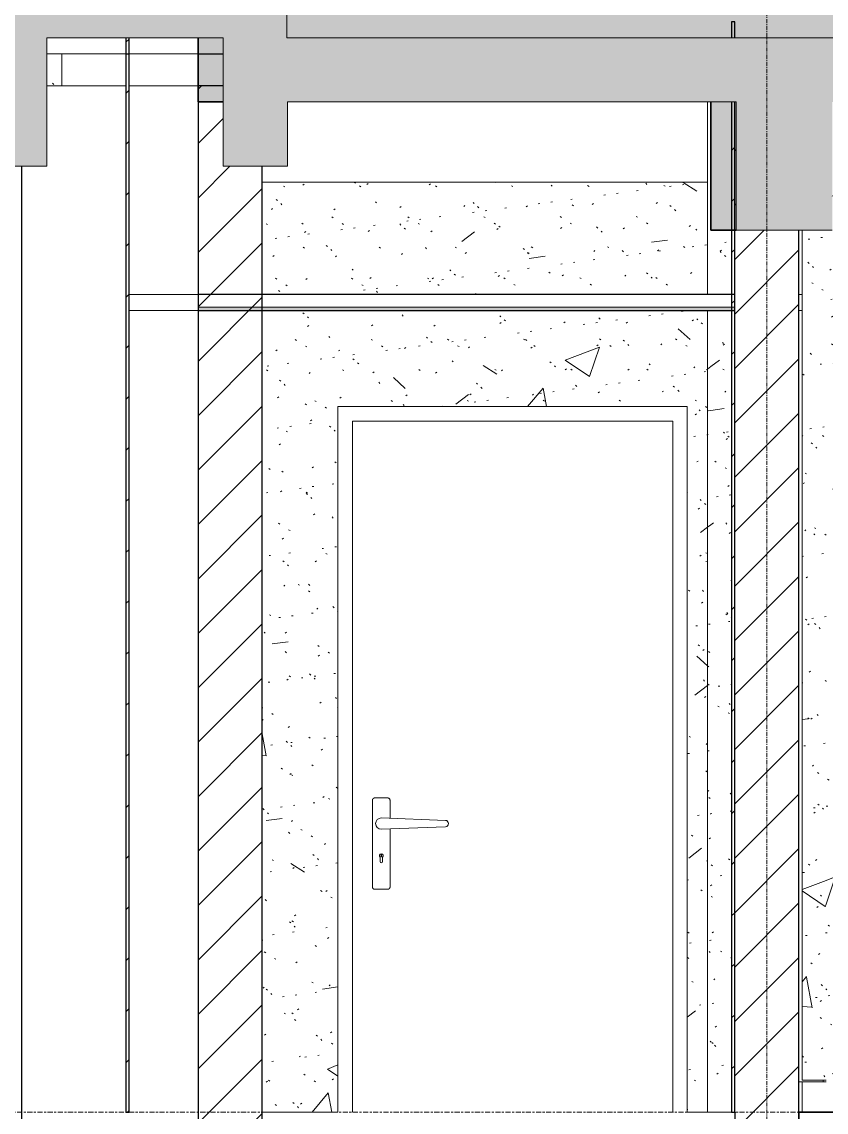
# Model space of a CAD drawing. Header units: millimetres. Extents: x 3451 to 201731, y -8641 to 35300.
# Drawn here: x 128366 to 130876, y 26000 to 29400 of the extents above; entities that cross this region are included whole.
import ezdxf

# ---------------------------------------------------------------- set-up
doc = ezdxf.new("R2010")
doc.units = ezdxf.units.MM
doc.linetypes.add('Centre', pattern=[31.75, 6.35, -4.7625, 15.875, -4.7625])
doc.linetypes.add('Grid Line', pattern=[22.225, 12.7, -3.175, 3.175, -3.175])
for name, color, linetype, lineweight in [('0-2', 50, 'Continuous', 5), ('A-CLNG', 13, 'Continuous', 9), ('A-CLNG-1', 13, 'Continuous', 25), ('A-CLNG-PATT-1', 13, 'Continuous', 9), ('A-DETL-GENF-1', 7, 'Continuous', 9), ('A-DETL-THIN', 151, 'Continuous', 9), ('A-DOOR', 31, 'Continuous', 9), ('A-DOOR-FRAM', 31, 'Continuous', 9), ('A-FLOR-1', 10, 'Continuous', 35), ('A-FLOR-HRAL', 11, 'Continuous', 9), ('A-FLOR-HRAL-1', 253, 'Continuous', 9), ('A-FLOR-HRAL-2', 53, 'Continuous', 18), ('A-FLOR-LEVL-2', 51, 'Centre', 9), ('A-FLOR-PATT-3', 8, 'Continuous', 9), ('A-FLOR-PATT-4', 67, 'Continuous', 9), ('A-WALL', 113, 'Continuous', 9), ('A-WALL-1', 113, 'Continuous', 25), ('A-WALL-PATT-2', 9, 'Continuous', 9), ('A-WALL-PATT-4', 111, 'Continuous', 9), ('I-WALL', 2, 'Continuous', 9), ('I-WALL-1', 7, 'Continuous', 9), ('I-WALL-2', 2, 'Continuous', 25), ('S-BEAM-1', 12, 'Continuous', 5), ('S-BEAM-2', 10, 'Continuous', 35), ('S-BEAM-3', 7, 'Continuous', 9), ('S-GRID-1', 1, 'Grid Line', 9)]:
    doc.layers.add(name, color=color, linetype=linetype, lineweight=lineweight)
pattern_1 = [(50, (-51987.05, 14125), (1093.104, -95.634), [114.3, -1257.3]), (355, (-51987, 14125), (-211.46, 1146.34), [91.44, -1005.84]), (100.451, (-51896, 14117), (881.656, 1050.7), [97.14, -1068.54]), (46.184, (-51987, 14429.8), (1626.475, -252.26), [171.45, -1885.95]), (96.636, (-51851.5, 14408.8), (1424.42, 1484.57), [145.71, -1602.81]), (351.184, (-51987, 14429.8), (1424.43, 1484.55), [137.16, -1508.76]), (21, (-51834.65, 14353.6), (909.686, -613.59), [114.3, -1257.3]), (326, (-51834.7, 14353.6), (370.81, 1105.13), [91.44, -1005.84]), (71.451, (-51758.8, 14302.5), (1280.503, 491.53), [97.14, -1068.54]), (37.5, (-51987.05, 14125), (18.5313, 507.33), [50.292, -943.356, 50.292, -970.788, -1009.65]), (37.5, (-51987.05, 14125), (18.5313, 507.33), [-2014.728, 50.292, -959.358]), (7.5, (-51987.05, 14125), (400.918, 601.084), [50.292, -531.876, 50.292, -920.496, -384.81]), (7.5, (-51987.05, 14125), (400.918, 601.084), [-1552.956, 50.292, -334.518]), (327.5, (-52326.9, 14125), (813.545, -34.374), [50.292, -330.708, 50.292, -1138.428, -1577.34]), (327.5, (-52326.9, 14125), (813.545, -34.374), [-1569.72, 50.292, -1527.048]), (317.5, (-52479.3, 14125), (888.775, 152.56), [50.292, -445.008, 50.292, -739.14, -1120.14]), (317.5, (-52479.3, 14125), (888.775, 152.56), [-1284.73, 50.29, -1069.85])]
pattern_2 = [(37.5, (-51987.05, 14125), (-4.79953, 146.8239), [5.029, -110.795, 5.029, -124.511, -123.825]), (37.5, (-51987.05, 14125), (-4.79953, 146.8239), [-245.364, 5.029, -118.796]), (7.5, (-51987.05, 14125), (134.8574, 215.0472), [5.029, -57.455, 5.029, -99.365, -40.005]), (7.5, (-51987.05, 14125), (134.8574, 215.0472), [-166.878, 5.029, -34.976]), (327.5, (-52080.78, 14125), (237.29776, 0.4316), [5.029, -33.071, 5.029, -132.131, -179.07]), (327.5, (-52080.78, 14125), (237.29776, 0.4316), [-175.26, 5.029, -174.041]), (317.5, (-52080.78, 14125), (229.067, 66.8792), [5.029, -14.021, 5.029, -84.887, -102.87]), (317.5, (-52080.78, 14125), (229.067, 66.8792), [-108.966, 5.029, -97.841])]
pattern_3 = [(45, (148640.78, 14125), (-84.8528, 84.8528), [])]
pattern_4 = [(50, (148640.8, 14125), (1093.104, -95.634), [114.3, -1257.3]), (355, (148640.8, 14125), (-211.457, 1146.34), [91.44, -1005.84]), (100.451, (148731.9, 14117), (881.656, 1050.7), [97.14, -1068.54]), (46.184, (148640.8, 14429.8), (1626.475, -252.26), [171.45, -1885.95]), (96.636, (148776.3, 14408.8), (1424.42, 1484.57), [145.71, -1602.81]), (351.184, (148640.8, 14429.8), (1424.43, 1484.55), [137.16, -1508.76]), (21, (148793.2, 14353.6), (909.686, -613.59), [114.3, -1257.3]), (326, (148793.2, 14353.6), (370.81, 1105.13), [91.44, -1005.84]), (71.451, (148869, 14302.5), (1280.503, 491.53), [97.14, -1068.54]), (37.5, (148640.8, 14125), (18.5313, 507.33), [50.292, -943.356, 50.292, -970.788, -1009.65]), (37.5, (148640.8, 14125), (18.5313, 507.33), [-2014.728, 50.292, -959.358]), (7.5, (148640.8, 14125), (400.918, 601.084), [50.292, -531.876, 50.292, -920.496, -384.81]), (7.5, (148640.8, 14125), (400.918, 601.084), [-1552.956, 50.292, -334.518]), (327.5, (148300.93, 14125), (813.545, -34.374), [50.292, -330.708, 50.292, -1138.428, -1577.34]), (327.5, (148300.93, 14125), (813.545, -34.374), [-1569.72, 50.292, -1527.048]), (317.5, (148148.5, 14125), (888.775, 152.56), [50.292, -445.008, 50.292, -739.14, -1120.14]), (317.5, (148148.5, 14125), (888.775, 152.56), [-1284.73, 50.29, -1069.85])]
pattern_5 = [(37.5, (148640.78, 14125), (-4.79953, 146.8239), [5.029, -110.795, 5.029, -124.511, -123.825]), (37.5, (148640.78, 14125), (-4.79953, 146.8239), [-245.364, 5.029, -118.796]), (7.5, (148640.78, 14125), (134.8574, 215.0472), [5.029, -57.455, 5.029, -99.365, -40.005]), (7.5, (148640.78, 14125), (134.8574, 215.0472), [-166.878, 5.029, -34.976]), (327.5, (148547.06, 14125), (237.29776, 0.4316), [5.029, -33.071, 5.029, -132.131, -179.07]), (327.5, (148547.06, 14125), (237.29776, 0.4316), [-175.26, 5.029, -174.041]), (317.5, (148547.06, 14125), (229.067, 66.8792), [5.029, -14.021, 5.029, -84.887, -102.87]), (317.5, (148547.06, 14125), (229.067, 66.8792), [-108.966, 5.029, -97.841])]
pattern_6 = [(45, (148640.78, 14125), (-79.5495, 79.5495), [])]

# ---------------------------------------------------------------- blocks, each defined once
blk = doc.blocks.new('NCV_TKTC_KET CAU_rvt-2-TKCS_MẶT CẮT D')
at = {"layer": 'S-BEAM-1'}
for points in [[(-71633.3, 29150), (-71633.3, 29350), (-71711.9, 29350), (-71711.9, 29150)], [(-70111.9, 28750), (-70033.1, 28750), (-70033.1, 29150), (-70111.9, 29150), (-70111.9, 28962.9)]]:
    blk.add_hatch(color=256, dxfattribs=at).paths.add_polyline_path(points)
at = {"layer": 'S-BEAM-2'}
for p, q in [((-71711.9, 29350), (-71711.9, 29150)), ((-71711.9, 29150), (-71633.3, 29150)), ((-70111.9, 29150), (-70111.9, 28750)), ((-70111.9, 28750), (-70033.1, 28750))]:
    blk.add_line(p, q, dxfattribs=at)
at = {"layer": 'S-BEAM-3'}
blk.add_line((-70121.9, 28900), (-71511.9, 28900), dxfattribs=at)
blk = doc.blocks.new('Railing - Railing-946623-TKCS_MẶT CẮT D')
at = {"layer": 'A-FLOR-HRAL-1'}
blk.add_line((-69826.9, 22695), (-69751.9, 22695), dxfattribs=at)
at = {"layer": 'A-FLOR-HRAL-2'}
for p, q in [((-69826.9, 22695), (-69836.9, 22695)), ((-69836.9, 22695), (-69836.9, 22600)), ((-69826.9, 22600), (-69826.9, 22695)), ((-69836.9, 22600), (-69826.9, 22600))]:
    blk.add_line(p, q, dxfattribs=at)
blk = doc.blocks.new('NCV_TKTC_TANG 6 - 8_rvt-5-TKCS_MẶT CẮT D')
at = {"layer": 'A-FLOR-PATT-4'}
h = blk.add_hatch(dxfattribs=at)
h.set_pattern_fill('FP_33', color=256, style=0, pattern_type=2)
h.set_pattern_definition([(0, (-51987.05, 14125), (609.6, 152.4), [50.292, -406.908, 50.292, -406.908, -2438.4]), (0, (-51987.05, 14125), (609.6, 152.4), [-914.4, 50.292, -864.108, 50.292, -406.908, -1066.8]), (0, (-51987.05, 14125), (609.6, 152.4), [-2286, 50.292, -254.508, 50.292, -711.708]), (120, (-51758.45, 14201.2), (-436.7823, 451.7291), [50.292, -406.908, 50.292, -2845.308]), (120, (-51758.45, 14201.2), (-436.7823, 451.7291), [-507.492, -406.908, 50.292, -864.108, -1524]), (120, (-51758.45, 14201.2), (-436.7823, 451.7291), [-1828.8, 50.292, -406.908, 50.292, -1016.508]), (120, (-51758.45, 14201.2), (-436.7823, 451.7291), [-2336.292, -254.508, 50.292, -711.708]), (240, (-51682.25, 14506), (-172.8177, -604.1291), [50.292, -406.908, 50.292, -406.908, -2438.4]), (240, (-51682.25, 14506), (-172.8177, -604.1291), [-914.4, 50.292, -864.108, 50.292, -406.908, -1066.8]), (240, (-51682.25, 14506), (-172.8177, -604.1291), [-2286, 50.292, -254.508, 50.292, -711.708])])
h.paths.add_polyline_path([(-67613.3, 25950), (-66836.9, 25950), (-66836.9, 26000), (-69836.9, 26000), (-69836.9, 25950), (-68919.5, 25950)])
at = {"layer": 'A-WALL-PATT-2'}
h = blk.add_hatch(dxfattribs=at)
h.set_pattern_fill('FP_35', color=256, style=0, pattern_type=2)
h.set_pattern_definition(pattern_1)
h.paths.add_polyline_path([(-68919.5, 26100), (-66846.9, 26100), (-66846.9, 28900), (-69733.1, 28900), (-69733.1, 28750), (-69751.9, 28750), (-69751.9, 26100), (-69572.5, 26100)])
h = blk.add_hatch(dxfattribs=at)
h.set_pattern_fill('FP_36', color=256, style=0, pattern_type=2)
h.set_pattern_definition(pattern_2)
h.paths.add_polyline_path([(-68919.5, 26100), (-66846.9, 26100), (-66846.9, 28900), (-69733.1, 28900), (-69733.1, 28750), (-69751.9, 28750), (-69751.9, 26100), (-69572.5, 26100)])
h = blk.add_hatch(dxfattribs=at)
h.set_pattern_fill('FP_35', color=256, style=0, pattern_type=2)
h.set_pattern_definition(pattern_1)
h.paths.add_polyline_path([(-69826.9, 26100), (-69751.9, 26100), (-69751.9, 28750), (-69826.9, 28750), (-69826.9, 26495.4)])
h = blk.add_hatch(dxfattribs=at)
h.set_pattern_fill('FP_36', color=256, style=0, pattern_type=2)
h.set_pattern_definition(pattern_2)
h.paths.add_polyline_path([(-69826.9, 26100), (-69751.9, 26100), (-69751.9, 28750), (-69826.9, 28750), (-69826.9, 26495.4)])
at = {"layer": 'A-FLOR-1'}
for p, q in [((-66836.9, 26000), (-69836.9, 26000)), ((-69836.9, 26000), (-69836.9, 25950))]:
    blk.add_line(p, q, dxfattribs=at)
at = {"layer": 'I-WALL-1'}
for p, q in [((-69826.9, 28750), (-69826.9, 26100)), ((-69826.9, 26100), (-69751.9, 26100))]:
    blk.add_line(p, q, dxfattribs=at)
at = {"layer": 'A-FLOR-HRAL'}
blk.add_blockref('Railing - Railing-946623-TKCS_MẶT CẮT D', (0, 3400), dxfattribs=at)
blk = doc.blocks.new('FD_05 - FD_05-1000x2200mm-V389-TKCS_MẶT CẮT D')
at = {"layer": 'A-DOOR'}
for p, q in [((-71167.8, 6572.5), (-71167.8, 6302.5)), ((-71120.3, 6580), (-71160.3, 6580)), ((-71160.3, 6580), (-71120.3, 6580)), ((-71112.8, 6516.5), (-71112.8, 6572.5)), ((-70939.9, 6510), (-71140.3, 6517.5)), ((-71140.3, 6482.5), (-70939.9, 6490)), ((-71112.8, 6302.5), (-71112.8, 6483.5)), ((-71143.8, 6395.1), (-71143.8, 6381.2)), ((-71141, 6397), (-71141, 6403)), ((-71139.6, 6403), (-71139.6, 6397)), ((-71136.8, 6381.2), (-71136.8, 6395.1)), ((-71160.3, 6295), (-71120.3, 6295)), ((-71120.3, 6295), (-71160.3, 6295))]:
    blk.add_line(p, q, dxfattribs=at)
at = {"layer": 'A-DOOR', "flags": 128}
for points in [[(-71160.3, 6580), (-71160.6, 6580), (-71160.9, 6580), (-71161.2, 6579.9), (-71161.5, 6579.9), (-71161.8, 6579.9), (-71162.1, 6579.8), (-71162.4, 6579.7), (-71162.7, 6579.6), (-71163, 6579.5), (-71163.2, 6579.4), (-71163.5, 6579.3), (-71163.8, 6579.2), (-71164, 6579), (-71164.3, 6578.9), (-71164.5, 6578.7), (-71164.8, 6578.5), (-71165, 6578.3), (-71165.3, 6578.1), (-71165.5, 6577.9), (-71165.7, 6577.7), (-71165.9, 6577.5), (-71166.1, 6577.3), (-71166.3, 6577), (-71166.5, 6576.8), (-71166.6, 6576.6), (-71166.8, 6576.3), (-71166.9, 6576), (-71167.1, 6575.8), (-71167.2, 6575.5), (-71167.3, 6575.2), (-71167.4, 6574.9), (-71167.5, 6574.7), (-71167.6, 6574.4), (-71167.6, 6574.1), (-71167.7, 6573.8), (-71167.7, 6573.5), (-71167.8, 6573.2), (-71167.8, 6572.9), (-71167.8, 6572.6), (-71167.8, 6572.5)], [(-71112.8, 6572.5), (-71112.8, 6572.8), (-71112.8, 6573.1), (-71112.9, 6573.4), (-71112.9, 6573.7), (-71113, 6574), (-71113, 6574.3), (-71113.1, 6574.6), (-71113.2, 6574.9), (-71113.3, 6575.1), (-71113.4, 6575.4), (-71113.5, 6575.7), (-71113.7, 6576), (-71113.8, 6576.2), (-71114, 6576.5), (-71114.1, 6576.7), (-71114.3, 6577), (-71114.5, 6577.2), (-71114.7, 6577.4), (-71114.9, 6577.7), (-71115.1, 6577.9), (-71115.3, 6578.1), (-71115.5, 6578.3), (-71115.8, 6578.5), (-71116, 6578.6), (-71116.3, 6578.8), (-71116.5, 6579), (-71116.8, 6579.1), (-71117, 6579.3), (-71117.3, 6579.4), (-71117.6, 6579.5), (-71117.9, 6579.6), (-71118.2, 6579.7), (-71118.4, 6579.8), (-71118.7, 6579.8), (-71119, 6579.9), (-71119.3, 6579.9), (-71119.6, 6580), (-71119.9, 6580), (-71120.2, 6580), (-71120.3, 6580)], [(-71167.8, 6302.5), (-71167.8, 6302.2), (-71167.8, 6301.9), (-71167.8, 6301.6), (-71167.7, 6301.3), (-71167.7, 6301), (-71167.6, 6300.7), (-71167.5, 6300.4), (-71167.4, 6300.1), (-71167.3, 6299.9), (-71167.2, 6299.6), (-71167.1, 6299.3), (-71167, 6299), (-71166.8, 6298.8), (-71166.7, 6298.5), (-71166.5, 6298.3), (-71166.3, 6298), (-71166.1, 6297.8), (-71165.9, 6297.6), (-71165.7, 6297.3), (-71165.5, 6297.1), (-71165.3, 6296.9), (-71165.1, 6296.7), (-71164.9, 6296.5), (-71164.6, 6296.4), (-71164.4, 6296.2), (-71164.1, 6296), (-71163.8, 6295.9), (-71163.6, 6295.7), (-71163.3, 6295.6), (-71163, 6295.5), (-71162.7, 6295.4), (-71162.5, 6295.3), (-71162.2, 6295.2), (-71161.9, 6295.2), (-71161.6, 6295.1), (-71161.3, 6295.1), (-71161, 6295), (-71160.7, 6295), (-71160.4, 6295), (-71160.3, 6295)], [(-71120.3, 6295), (-71120, 6295), (-71119.7, 6295), (-71119.4, 6295.1), (-71119.1, 6295.1), (-71118.8, 6295.1), (-71118.5, 6295.2), (-71118.3, 6295.3), (-71118, 6295.4), (-71117.7, 6295.5), (-71117.4, 6295.6), (-71117.1, 6295.7), (-71116.9, 6295.8), (-71116.6, 6296), (-71116.3, 6296.1), (-71116.1, 6296.3), (-71115.8, 6296.5), (-71115.6, 6296.7), (-71115.4, 6296.9), (-71115.1, 6297.1), (-71114.9, 6297.3), (-71114.7, 6297.5), (-71114.5, 6297.7), (-71114.3, 6298), (-71114.2, 6298.2), (-71114, 6298.5), (-71113.8, 6298.7), (-71113.7, 6299), (-71113.6, 6299.2), (-71113.4, 6299.5), (-71113.3, 6299.8), (-71113.2, 6300.1), (-71113.1, 6300.4), (-71113, 6300.7), (-71113, 6300.9), (-71112.9, 6301.2), (-71112.9, 6301.5), (-71112.8, 6301.8), (-71112.8, 6302.1), (-71112.8, 6302.4), (-71112.8, 6302.5)]]:
    blk.add_lwpolyline(points, dxfattribs=at)
at = {"layer": 'A-DOOR'}
for centre, radius, start, end in [((-71160.3, 6572.5), 7.5, 150, 180), ((-71160.3, 6572.5), 7.5, 90, 120), ((-71120.3, 6572.5), 7.5, 60, 90), ((-71120.3, 6572.5), 7.5, 0, 30), ((-71140.3, 6500), 17.5, 90, 180), ((-71140.3, 6500), 17.5, 180, 270), ((-70940.3, 6500), 10, 0, 87.8544), ((-70940.3, 6500), 10, 272.1456, 0), ((-71140.3, 6400), 6, 305.6853, 234.3147), ((-71140.3, 6403), 0.7, 0, 180), ((-71140.3, 6403), 0.7, 0, 180), ((-71140.3, 6397), 0.7, 180, 0), ((-71140.3, 6397), 0.7, 180, 0), ((-71140.3, 6381.2), 3.5, 180, 0), ((-71160.3, 6302.5), 7.5, 180, 210), ((-71160.3, 6302.5), 7.5, 240, 270), ((-71120.3, 6302.5), 7.52, 270, 300), ((-71120.3, 6302.5), 7.52, 330, 0)]:
    blk.add_arc(centre, radius, start, end, dxfattribs=at)
at = {"layer": 'A-DOOR-FRAM'}
for p, q in [((-71230.3, 7755), (-71230.3, 5600)), ((-71230.3, 7755), (-70230.3, 7755)), ((-70230.3, 7755), (-70230.3, 5600))]:
    blk.add_line(p, q, dxfattribs=at)

msp = doc.modelspace()

# ---------------------------------------------------------------- hatches: boundary and pattern name
at = {"layer": 'A-CLNG-PATT-1'}
h = msp.add_hatch(dxfattribs=at)
h.set_pattern_fill('FP_41', color=256, style=0, pattern_type=2)
h.set_pattern_definition([(0, (148640.78, 14125), (1219.2, 304.8), [50.292, -864.108, 50.292, -864.108, -4876.8]), (0, (148640.78, 14125), (1219.2, 304.8), [-1828.8, 50.292, -1778.508, 50.292, -864.108, -2133.6]), (0, (148640.78, 14125), (1219.2, 304.8), [-4572, 50.292, -559.308, 50.292, -1473.708]), (120, (149097.98, 14277.4), (-873.5645, 903.458), [50.292, -864.108, 50.292, -5740.908]), (120, (149097.98, 14277.4), (-873.5645, 903.458), [-964.692, -864.108, 50.292, -1778.508, -3048]), (120, (149097.98, 14277.4), (-873.5645, 903.458), [-3657.6, 50.292, -864.108, 50.292, -2083.308]), (120, (149097.98, 14277.4), (-873.5645, 903.458), [-4622.292, -559.308, 50.292, -1473.708]), (240, (149250.38, 14887), (-345.6355, -1208.258), [50.292, -864.108, 50.292, -5740.908]), (240, (149250.38, 14887), (-345.6355, -1208.258), [-964.692, -864.108, 50.292, -1778.508, -3048]), (240, (149250.38, 14887), (-345.6355, -1208.258), [-3657.6, 50.292, -864.108, 50.292, -2083.308]), (240, (149250.38, 14887), (-345.6355, -1208.258), [-4622.292, -559.308, 50.292, -1473.708])])
h.paths.add_polyline_path([(166974.2, 28500), (167090.9, 28500), (167090.9, 28510), (165090.5, 28510), (165090.5, 28500), (165668.1, 28500)])
h.paths.add_polyline_path([(129096.1, 28500), (130590.9, 28500), (130590.9, 28510), (128915.9, 28510), (128915.9, 28500)])
h.paths.add_polyline_path([(151465.9, 28500), (154890.5, 28500), (154890.5, 28510), (151465.9, 28510)])
at = {"layer": 'A-DETL-GENF-1'}
h = msp.add_hatch(color=256, dxfattribs=at)
h.paths.add_polyline_path([(160390.5, 28750), (160692.2, 28750), (160692.2, 29150), (167092.5, 29150), (167092.5, 28900), (167692.5, 28900), (167692.5, 29150), (171492.9, 29150), (171492.9, 28950), (171692.9, 28950), (171692.9, 29150), (175790.9, 29150), (175790.9, 28750), (176090.9, 28750), (176090.9, 29350), (155092.5, 29350), (155092.5, 29550), (151265.9, 29550), (151265.9, 29150), (151465.9, 29150), (151465.9, 29350), (154892.5, 29350), (154892.5, 28950), (155092.5, 28950), (155092.5, 29150), (156090.8, 29150), (156090.8, 28750), (156392.5, 28750), (156392.5, 29150), (160390.5, 29150), (160390.5, 28962.9)])
h.paths.add_polyline_path([(122565.4, 28750), (122694.6, 28750), (122694.6, 29550), (122392.5, 29550), (122392.5, 28750)])
h.paths.add_polyline_path([(138744.6, 28750), (139044.6, 28750), (139044.6, 29150), (143794.6, 29150), (143794.6, 28950), (143994.6, 28950), (143994.6, 29150), (146969.9, 29150), (146969.9, 28750), (147269.9, 28750), (147269.9, 29150), (148965.9, 29150), (148965.9, 28950), (149165.9, 28951.3), (149165.9, 29550), (148967.5, 29550), (148967.5, 29350), (129192.5, 29350), (129192.5, 29550), (126628.8, 29550), (126628.8, 28950), (126828.8, 28950), (126828.8, 29350), (128244.5, 29350), (128244.5, 28950), (128444.5, 28950), (128444.5, 29350), (128994.6, 29350), (128994.6, 28950), (129194.6, 28950), (129194.6, 29150), (130594.7, 29150), (130594.7, 28750), (130894.7, 28750), (130894.7, 29150), (135595.5, 29150), (135595.5, 28950), (135794.6, 28950), (135794.6, 29150), (138744.6, 29150), (138744.6, 28962.9)])
h.paths.add_polyline_path([(151265.9, 30250), (151465.9, 30250), (151465.9, 30750), (148965.9, 30750), (148965.9, 30250), (149165.9, 30250), (149165.9, 30600), (151265.9, 30600)])
at = {"layer": 'A-FLOR-PATT-3'}
h = msp.add_hatch(dxfattribs=at)
h.set_pattern_fill('FP_33', color=256, style=0, pattern_type=2)
h.set_pattern_definition([(0, (148640.78, 14125), (609.6, 152.4), [50.292, -406.908, 50.292, -406.908, -2438.4]), (0, (148640.78, 14125), (609.6, 152.4), [-914.4, 50.292, -864.108, 50.292, -406.908, -1066.8]), (0, (148640.78, 14125), (609.6, 152.4), [-2286, 50.292, -254.508, 50.292, -711.708]), (120, (148869.38, 14201.2), (-436.7823, 451.7291), [50.292, -406.908, 50.292, -2845.308]), (120, (148869.38, 14201.2), (-436.7823, 451.7291), [-507.492, -406.908, 50.292, -864.108, -1524]), (120, (148869.38, 14201.2), (-436.7823, 451.7291), [-1828.8, 50.292, -406.908, 50.292, -1016.508]), (120, (148869.38, 14201.2), (-436.7823, 451.7291), [-2336.292, -254.508, 50.292, -711.708]), (240, (148945.58, 14506), (-172.8177, -604.1291), [50.292, -406.908, 50.292, -406.908, -2438.4]), (240, (148945.58, 14506), (-172.8177, -604.1291), [-914.4, 50.292, -864.108, 50.292, -406.908, -1066.8]), (240, (148945.58, 14506), (-172.8177, -604.1291), [-2286, 50.292, -254.508, 50.292, -711.708])])
h.paths.add_polyline_path([(129192.5, 29350), (148965.9, 29350), (148965.9, 29500), (129192.5, 29500), (129192.5, 29350.6)])
h.paths.add_polyline_path([(175890.9, 29350), (175890.9, 29500), (155092.5, 29500), (155092.5, 29350), (175790.9, 29350)])
at = {"layer": 'A-WALL-PATT-4'}
h = msp.add_hatch(dxfattribs=at)
h.set_pattern_fill('FP_32', color=256, style=0, pattern_type=2)
h.set_pattern_definition(pattern_3)
h.paths.add_polyline_path([(128915.9, 29300), (128994.6, 29300), (128994.6, 29350), (128915.9, 29350)])
h.paths.add_polyline_path([(128915.9, 29550), (129115.9, 29550), (129115.9, 33200), (128915.9, 33200), (128915.9, 29579.7)])
h = msp.add_hatch(dxfattribs=at)
h.set_pattern_fill('FP_40', color=256, style=0, pattern_type=2)
h.set_pattern_definition(pattern_6)
h.paths.add_polyline_path([(130590.9, 26000), (130590.9, 29150), (130580.9, 29150), (130580.9, 26000)])
h.paths.add_polyline_path([(130580.9, 29350), (130590.9, 29350), (130590.9, 29400), (130580.9, 29400)])
h = msp.add_hatch(dxfattribs=at)
h.set_pattern_fill('FP_35', color=256, style=0, pattern_type=2)
h.set_pattern_definition(pattern_4)
h.paths.add_polyline_path([(128265.9, 26000), (128265.9, 28950), (128244.5, 28950), (128244.5, 29350), (127840.9, 29350), (127840.9, 26000)])
h.paths.add_polyline_path([(128490.9, 29200), (128490.9, 29300), (128444.5, 29300), (128444.5, 29200), (128481.2, 29200)])
h = msp.add_hatch(dxfattribs=at)
h.set_pattern_fill('FP_36', color=256, style=0, pattern_type=2)
h.set_pattern_definition(pattern_5)
h.paths.add_polyline_path([(128265.9, 26000), (128265.9, 28950), (128244.5, 28950), (128244.5, 29350), (127840.9, 29350), (127840.9, 26000)])
h.paths.add_polyline_path([(128490.9, 29200), (128490.9, 29300), (128444.5, 29300), (128444.5, 29200), (128481.2, 29200)])
h = msp.add_hatch(dxfattribs=at)
h.set_pattern_fill('FP_40', color=256, style=0, pattern_type=2)
h.set_pattern_definition(pattern_6)
h.paths.add_polyline_path([(128690.9, 26000), (128700.9, 26000), (128700.9, 29350), (128690.9, 29350), (128690.9, 26495.4)])
h = msp.add_hatch(dxfattribs=at)
h.set_pattern_fill('FP_32', color=256, style=0, pattern_type=2)
h.set_pattern_definition(pattern_3)
h.paths.add_polyline_path([(129096.1, 25950), (129115.9, 25950), (129115.9, 28950), (128994.6, 28950), (128994.6, 29200), (128915.9, 29200), (128915.9, 25950), (128994.6, 25950)])
h = msp.add_hatch(dxfattribs=at)
h.set_pattern_fill('FP_35', color=256, style=0, pattern_type=2)
h.set_pattern_definition(pattern_4)
h.paths.add_polyline_path([(130505.9, 26000), (130515.9, 26000), (130515.9, 28500), (130505.9, 28500), (130505.9, 26495.4)])
h.paths.add_polyline_path([(130505.9, 28550), (130515.9, 28550), (130515.9, 29150), (130505.9, 29150), (130505.9, 28750)])
h = msp.add_hatch(dxfattribs=at)
h.set_pattern_fill('FP_36', color=256, style=0, pattern_type=2)
h.set_pattern_definition(pattern_5)
h.paths.add_polyline_path([(130505.9, 26000), (130515.9, 26000), (130515.9, 28500), (130505.9, 28500), (130505.9, 26495.4)])
h.paths.add_polyline_path([(130505.9, 28550), (130515.9, 28550), (130515.9, 29150), (130505.9, 29150), (130505.9, 28750)])
h = msp.add_hatch(dxfattribs=at)
h.set_pattern_fill('FP_32', color=256, style=0, pattern_type=2)
h.set_pattern_definition(pattern_3)
h.paths.add_polyline_path([(130728.8, 25950), (130790.9, 25950), (130790.9, 28750), (130594.7, 28750), (130594.7, 29150), (130590.9, 29150), (130590.9, 25950)])
h = msp.add_hatch(dxfattribs=at)
h.set_pattern_fill('FP_35', color=256, style=0, pattern_type=2)
h.set_pattern_definition(pattern_4)
h.paths.add_polyline_path([(129115.9, 26000), (129352.5, 26000), (129352.5, 28200), (130442.5, 28200), (130442.5, 26000), (130505.9, 26000), (130505.9, 28500), (129115.9, 28500), (129115.9, 26495.4)])
h.paths.add_polyline_path([(129749.2, 28550), (130505.9, 28550), (130505.9, 28900), (129115.9, 28900), (129115.9, 28550), (129710.8, 28550)])
h = msp.add_hatch(dxfattribs=at)
h.set_pattern_fill('FP_36', color=256, style=0, pattern_type=2)
h.set_pattern_definition(pattern_5)
h.paths.add_polyline_path([(129115.9, 26000), (129352.5, 26000), (129352.5, 28200), (130442.5, 28200), (130442.5, 26000), (130505.9, 26000), (130505.9, 28500), (129115.9, 28500), (129115.9, 26495.4)])
h.paths.add_polyline_path([(129749.2, 28550), (130505.9, 28550), (130505.9, 28900), (129115.9, 28900), (129115.9, 28550), (129710.8, 28550)])
h = msp.add_hatch(dxfattribs=at)
h.set_pattern_fill('FP_35', color=256, style=0, pattern_type=2)
h.set_pattern_definition(pattern_4)
h.paths.add_polyline_path([(130580.9, 26000), (130580.9, 28500), (130515.9, 28500), (130515.9, 26000)])
h.paths.add_polyline_path([(130580.9, 28550), (130580.9, 28750), (130515.9, 28750), (130515.9, 28550), (130532.2, 28550)])
h = msp.add_hatch(dxfattribs=at)
h.set_pattern_fill('FP_36', color=256, style=0, pattern_type=2)
h.set_pattern_definition(pattern_5)
h.paths.add_polyline_path([(130580.9, 26000), (130580.9, 28500), (130515.9, 28500), (130515.9, 26000)])
h.paths.add_polyline_path([(130580.9, 28550), (130580.9, 28750), (130515.9, 28750), (130515.9, 28550), (130532.2, 28550)])

# ---------------------------------------------------------------- linework, layer by layer
at = {"layer": 'A-CLNG'}
for p, q in [((128700.9, 28550), (128915.9, 28550)), ((130790.9, 28550), (130800.9, 28550)), ((128915.9, 28500), (128700.9, 28500)), ((130590.9, 28510), (128915.9, 28510)), ((130800.9, 28500), (130790.9, 28500))]:
    msp.add_line(p, q, dxfattribs=at)
at = {"layer": 'A-CLNG-1'}
for p, q in [((130590.9, 28550), (128915.9, 28550)), ((128915.9, 28500), (130590.9, 28500))]:
    msp.add_line(p, q, dxfattribs=at)
at = {"layer": 'A-DETL-THIN'}
for p, q in [((129192.5, 29350), (129192.5, 29550)), ((128444.5, 28950), (128444.5, 29350)), ((128444.5, 29350), (128994.6, 29350)), ((128994.6, 29350), (128994.6, 28950)), ((148967.5, 29350), (129192.5, 29350)), ((129194.6, 28950), (129194.6, 29150)), ((129194.6, 29150), (130594.7, 29150)), ((130594.7, 29150), (130594.7, 28750)), ((128244.5, 28950), (128444.5, 28950)), ((128994.6, 28950), (129194.6, 28950)), ((130594.7, 28750), (130894.7, 28750))]:
    msp.add_line(p, q, dxfattribs=at)
at = {"layer": 'A-FLOR-LEVL-2'}
msp.add_line((106972.4, 26000), (198239.7, 26000), dxfattribs=at)
at = {"layer": 'A-WALL'}
for p, q in [((128444.5, 29300), (128690.9, 29300)), ((128700.9, 29300), (128915.9, 29300)), ((128690.9, 29200), (128444.5, 29200)), ((128915.9, 29200), (128700.9, 29200)), ((130865.9, 26100), (130865.9, 26095))]:
    msp.add_line(p, q, dxfattribs=at)
at = {"layer": 'A-WALL-1'}
for p, q in [((128915.9, 29350), (128915.9, 29300)), ((128915.9, 29300), (128994.6, 29300)), ((128915.9, 29200), (128915.9, 25950)), ((128994.6, 29200), (128915.9, 29200)), ((128365.9, 25950), (128365.9, 28950)), ((129115.9, 25950), (129115.9, 28950)), ((130790.9, 25950), (130790.9, 28750)), ((130590.9, 26000), (130590.9, 25950))]:
    msp.add_line(p, q, dxfattribs=at)
at = {"layer": 'I-WALL'}
for p, q in [((128490.9, 29200), (128490.9, 29300)), ((130505.9, 28550), (130505.9, 29150)), ((130505.9, 26000), (130505.9, 28500)), ((129352.5, 26000), (129352.5, 28200)), ((129352.5, 28200), (130442.5, 28200)), ((130442.5, 28200), (130442.5, 26000)), ((129115.9, 26000), (129352.5, 26000)), ((130442.5, 26000), (130580.9, 26000))]:
    msp.add_line(p, q, dxfattribs=at)
at = {"layer": 'I-WALL-2'}
for p, q in [((130580.9, 29400), (130580.9, 29350)), ((130590.9, 29400), (130580.9, 29400)), ((130590.9, 29350), (130590.9, 29400)), ((128690.9, 29350), (128690.9, 29300)), ((128690.9, 29350), (128690.9, 26000)), ((128700.9, 29300), (128700.9, 29350)), ((128700.9, 26000), (128700.9, 29350)), ((128690.9, 29300), (128700.9, 29300)), ((130580.9, 29150), (130580.9, 26000)), ((130590.9, 26000), (130590.9, 29150)), ((128690.9, 26000), (128700.9, 26000)), ((130580.9, 26000), (130590.9, 26000))]:
    msp.add_line(p, q, dxfattribs=at)
at = {"layer": 'S-GRID-1'}
msp.add_line((130690.9, -3541.4), (130690.9, 30542.5), dxfattribs=at)

# ---------------------------------------------------------------- block references
at = {"layer": '0-2'}
for name in ['NCV_TKTC_KET CAU_rvt-2-TKCS_MẶT CẮT D', 'NCV_TKTC_TANG 6 - 8_rvt-5-TKCS_MẶT CẮT D']:
    msp.add_blockref(name, (200627.8, 0), dxfattribs=at)
at = {"layer": 'A-DOOR'}
msp.add_blockref('FD_05 - FD_05-1000x2200mm-V389-TKCS_MẶT CẮT D', (200627.8, 20400), dxfattribs=at)

doc.saveas('drawing.dxf')
